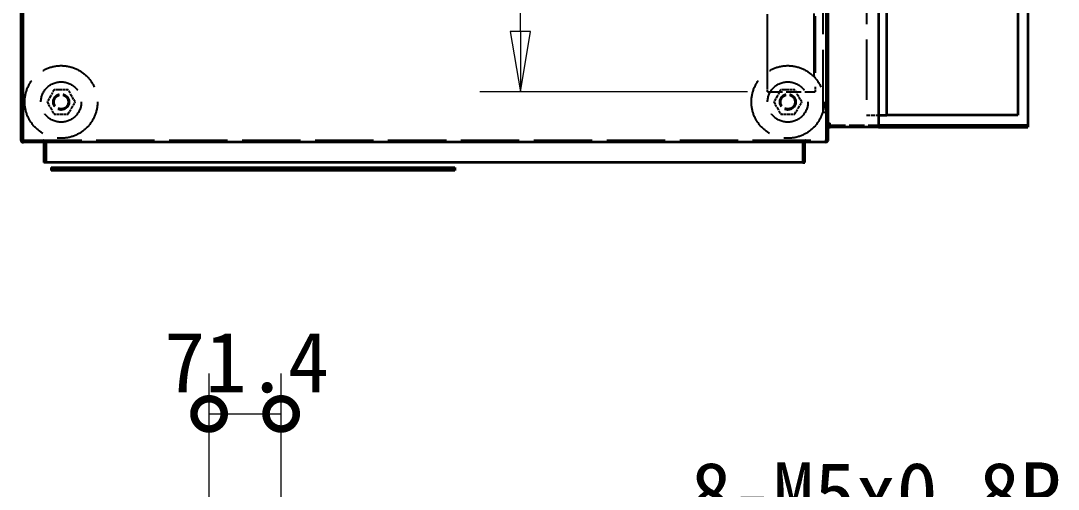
# Model space of a CAD drawing. Header units: millimetres. Extents: x 200 to 5740, y 200 to 4000.
# Drawn here: x 1156 to 2184, y 2730 to 3194 of the extents above; entities that cross this region are included whole.
import ezdxf

# ---------------------------------------------------------------- set-up
doc = ezdxf.new("R2010")
doc.units = ezdxf.units.MM
doc.header["$LTSCALE"] = 20
doc.linetypes.add('DASHED', pattern=[0.2067, 0.1654, -0.0413])
for name, color, linetype, lineweight in [('可見 (ISO)', 7, 'Continuous', 35), ('標註 (ISO)', 7, 'Continuous', 18), ('符號 (ISO)', 7, 'Continuous', 25), ('隱藏 (ISO)', 7, 'DASHED', 25)]:
    doc.layers.add(name, color=color, linetype=linetype, lineweight=lineweight)
doc.styles.add('註記文字 (JIS)', font='kaiu.ttf')
doc.dimstyles.new('預設 (JIS)', dxfattribs={"dimscale": 20, "dimtxt": 3, "dimasz": 3, "dimexe": 2, "dimexo": 1, "dimgap": 0.8, "dimtad": 1, "dimrnd": 1e-08, "dimdsep": 46, "dimtxsty": '註記文字 (JIS)', "dimblk": 'Filled-1', "dimcen": 0.09, "dimdle": 10, "dimclrd": 256, "dimclre": 256, "dimclrt": 256, "dimadec": 0, "dimazin": 2, "dimtfac": 0.833333, "dimtmove": 0, "dimatfit": 3, "dimfxl": 0, "dimtolj": 1, "dimtzin": 0, "dimlwd": -1, "dimlwe": -1, "dimarcsym": 0})

# ---------------------------------------------------------------- blocks, each defined once
blk = doc.blocks.new('_DotSmall')
at = {"color": 0, "linetype": 'ByBlock', "const_width": 0.5}
blk.add_lwpolyline([(-0.0625, 0, 1), (0.0625, 0, 1)], format="xyb", close=True, dxfattribs=at)
blk = doc.blocks.new('*D18')
at = {"layer": 'Defpoints', "color": 0}
for p in [(1414.4, 2804.3), (1343, 2407), (1414.4, 2407)]:
    blk.add_point(p, dxfattribs=at)
at = {"layer": '標註 (ISO)'}
for p, q in [((1343, 2427), (1343, 2844.3)), ((1414.4, 2427), (1414.4, 2844.3)), ((1343, 2804.3), (1414.4, 2804.3))]:
    blk.add_line(p, q, dxfattribs=at)
at = {"layer": '標註 (ISO)', "xscale": 60, "yscale": 60, "zscale": 60, "rotation": 180}
blk.add_blockref('_DotSmall', (1343, 2804.3), dxfattribs=at)
at = {"layer": '標註 (ISO)', "xscale": 60, "yscale": 60, "zscale": 60}
blk.add_blockref('_DotSmall', (1414.4, 2804.3), dxfattribs=at)
at = {"layer": '標註 (ISO)', "insert": (1298.5, 2885.7), "char_height": 60, "attachment_point": 1, "style": '註記文字 (JIS)'}
blk.add_mtext('\\A1;71.4', dxfattribs=at)
blk = doc.blocks.new('Filled-1')
at = {"color": 0}
for p, q in [((0, 0), (-1, 0.167)), ((-1, 0.167), (-1, -0.167)), ((-1, 0), (0, 0)), ((-1, -0.167), (0, 0))]:
    blk.add_line(p, q, dxfattribs=at)
at = {"color": 0, "flags": 128}
blk.add_lwpolyline([(-1, -0.167), (0, 0)], dxfattribs=at)
at = {"color": 0}
blk.add_solid([(-1, -0.167), (0, 0), (-1, 0.167), (-1, -0.167)], dxfattribs=at)
blk = doc.blocks.new('*D25')
at = {"layer": 'Defpoints', "color": 0}
for p in [(1651.4, 3623.5), (1896.4, 3623.5), (1896.4, 3123.5)]:
    blk.add_point(p, dxfattribs=at)
at = {"layer": '標註 (ISO)'}
for p, q in [((1876.4, 3623.5), (1611.4, 3623.5)), ((1651.4, 3183.5), (1651.4, 3563.5)), ((1876.4, 3123.5), (1611.4, 3123.5))]:
    blk.add_line(p, q, dxfattribs=at)
at = {"layer": '標註 (ISO)', "xscale": 60, "yscale": 60, "zscale": 60}
for p, rotation in [((1651.4, 3623.5), 90), ((1651.4, 3123.5), 270)]:
    blk.add_blockref('Filled-1', p, dxfattribs=dict(at, rotation=rotation))
at = {"layer": '標註 (ISO)', "insert": (1568.1, 3275.7), "char_height": 60, "attachment_point": 1, "rotation": 90, "style": '註記文字 (JIS)'}
blk.add_mtext('\\A1;\\f標楷體|b0|i0;\\H59.9909;※500', dxfattribs=at)

msp = doc.modelspace()

# ---------------------------------------------------------------- linework, layer by layer
at = {"layer": '可見 (ISO)'}
for p, q in [((1156.388, 3671.002), (1156.388, 3076.002)), ((1158.388, 3671.002), (1158.388, 3076.002)), ((1158.459, 3076.002), (1158.459, 3671.002)), ((1954.317, 3671.002), (1954.317, 3076.002)), ((1954.388, 3671.002), (1954.388, 3076.002)), ((1956.388, 3076.002), (1956.388, 3671.002)), ((2006.388, 3658.502), (2006.388, 3088.502)), ((2154.388, 3654.502), (2154.388, 3092.502)), ((2014.388, 3100.502), (2014.388, 3550.502)), ((2144.388, 3550.502), (2144.388, 3100.502)), ((2006.388, 3100.502), (2014.388, 3100.502)), ((2144.388, 3100.502), (2014.388, 3100.502)), ((1956.388, 3088.502), (1958.388, 3088.502)), ((2006.388, 3088.502), (1958.388, 3088.502)), ((2006.388, 3090.502), (2154.388, 3090.502)), ((2006.388, 3088.502), (2154.388, 3088.502)), ((2154.388, 3092.502), (2154.388, 3090.502)), ((2154.388, 3090.502), (2154.388, 3088.502)), ((1158.888, 3073.527), (1158.888, 3073.502)), ((1158.888, 3073.502), (1158.959, 3073.502)), ((1953.817, 3073.502), (1158.959, 3073.502)), ((1179.388, 3073.002), (1179.388, 3053.502)), ((1181.388, 3073.002), (1181.388, 3053.502)), ((1181.459, 3053.502), (1181.459, 3073.002)), ((1931.317, 3073.002), (1931.317, 3053.502)), ((1931.388, 3073.002), (1931.388, 3053.502)), ((1933.388, 3053.502), (1933.388, 3073.002)), ((1953.817, 3073.502), (1953.888, 3073.502)), ((1953.888, 3073.527), (1953.888, 3073.502)), ((1181.388, 3053.502), (1179.388, 3053.502)), ((1931.317, 3053.502), (1181.459, 3053.502)), ((1931.388, 3053.502), (1933.388, 3053.502)), ((1186.388, 3048.502), (1586.388, 3048.502)), ((1186.388, 3048.502), (1186.388, 3045.502)), ((1586.388, 3045.502), (1186.388, 3045.502)), ((1586.388, 3048.502), (1586.388, 3045.502))]:
    msp.add_line(p, q, dxfattribs=at)
for centre, radius, start, end in [((1158.888, 3076.002), 0.5, 180, 211.447341), ((1953.888, 3076.002), 0.5, 328.552659, 0), ((1178.888, 3073.002), 2.5, 0, 2.761365), ((1933.888, 3073.002), 2.5, 177.238635, 180)]:
    msp.add_arc(centre, radius, start, end, dxfattribs=at)
for points, knots in [([(1156.388, 3076.002), (1156.388, 3075.109), (1156.907, 3074.235), (1157.691, 3073.807), (1158.056, 3073.608), (1158.472, 3073.502), (1158.888, 3073.502)], [-3.14159265, -3.14159265, -3.14159265, -3.14159265, -2.07006379, -2.07006379, -2.07006379, -1.57079633, -1.57079633, -1.57079633, -1.57079633]), ([(1158.959, 3073.502), (1158.78, 3073.502), (1158.605, 3074.021), (1158.52, 3074.805), (1158.48, 3075.171), (1158.459, 3075.586), (1158.459, 3076.002)], [1.57079633, 1.57079633, 1.57079633, 1.57079633, 2.6423252, 2.6423252, 2.6423252, 3.14159265, 3.14159265, 3.14159265, 3.14159265]), ([(1954.317, 3076.002), (1954.317, 3075.109), (1954.214, 3074.235), (1954.057, 3073.807), (1953.984, 3073.608), (1953.901, 3073.502), (1953.817, 3073.502)], [-3.14159265, -3.14159265, -3.14159265, -3.14159265, -2.07006379, -2.07006379, -2.07006379, -1.57079633, -1.57079633, -1.57079633, -1.57079633]), ([(1953.888, 3073.502), (1954.781, 3073.502), (1955.655, 3074.021), (1956.083, 3074.805), (1956.282, 3075.171), (1956.388, 3075.586), (1956.388, 3076.002)], [1.57079633, 1.57079633, 1.57079633, 1.57079633, 2.6423252, 2.6423252, 2.6423252, 3.14159265, 3.14159265, 3.14159265, 3.14159265]), ([(1178.888, 3073.502), (1179.081, 3073.502), (1179.269, 3073.379), (1179.347, 3073.202), (1179.374, 3073.139), (1179.388, 3073.071), (1179.388, 3073.002)], [1.57079633, 1.57079633, 1.57079633, 1.57079633, 2.73098782, 2.73098782, 2.73098782, 3.14159265, 3.14159265, 3.14159265, 3.14159265]), ([(1181.459, 3073.002), (1181.459, 3073.196), (1180.843, 3073.384), (1179.957, 3073.461), (1179.643, 3073.488), (1179.301, 3073.502), (1178.959, 3073.502)], [-3.14159265, -3.14159265, -3.14159265, -3.14159265, -1.98140116, -1.98140116, -1.98140116, -1.57079633, -1.57079633, -1.57079633, -1.57079633]), ([(1933.817, 3073.502), (1932.851, 3073.502), (1931.911, 3073.379), (1931.525, 3073.202), (1931.389, 3073.139), (1931.317, 3073.071), (1931.317, 3073.002)], [1.57079633, 1.57079633, 1.57079633, 1.57079633, 2.73098782, 2.73098782, 2.73098782, 3.14159265, 3.14159265, 3.14159265, 3.14159265]), ([(1933.388, 3073.002), (1933.388, 3073.196), (1933.511, 3073.384), (1933.688, 3073.461), (1933.751, 3073.488), (1933.82, 3073.502), (1933.888, 3073.502)], [-3.14159265, -3.14159265, -3.14159265, -3.14159265, -1.98140116, -1.98140116, -1.98140116, -1.57079633, -1.57079633, -1.57079633, -1.57079633])]:
    msp.add_open_spline(points, degree=3, knots=knots, dxfattribs=at)
at = {"layer": '隱藏 (ISO)', "ltscale": 18.660585}
msp.add_line((1951.388, 3103.502), (1951.388, 3643.502), dxfattribs=at)
at = {"layer": '隱藏 (ISO)', "ltscale": 16.932753}
msp.add_line((1943.388, 3618.502), (1943.388, 3128.502), dxfattribs=at)
at = {"layer": '隱藏 (ISO)', "ltscale": 18.948557}
msp.add_line((1942.388, 3138.502), (1942.388, 3608.502), dxfattribs=at)
at = {"layer": '隱藏 (ISO)', "ltscale": 18.142235}
msp.add_line((1994.388, 3550.502), (1994.388, 3100.502), dxfattribs=at)
at = {"layer": '隱藏 (ISO)', "ltscale": 21.770681}
msp.add_line((1896.388, 3128.502), (1896.388, 3308.502), dxfattribs=at)
at = {"layer": '隱藏 (ISO)', "ltscale": 0.19037}
for p, q in [((1956.388, 3184.502), (1954.388, 3184.502)), ((1156.388, 3154.502), (1158.388, 3154.502)), ((1158.388, 3150.752), (1156.388, 3150.752)), ((1158.388, 3147.252), (1156.388, 3147.252)), ((1956.388, 3154.502), (1954.388, 3154.502)), ((1954.388, 3150.752), (1956.388, 3150.752)), ((1954.388, 3147.252), (1956.388, 3147.252)), ((1956.388, 3123.502), (1954.388, 3123.502)), ((1954.388, 3092.502), (1956.388, 3092.502)), ((1956.388, 3086.502), (1954.388, 3086.502)), ((1958.388, 3090.502), (1958.388, 3088.502)), ((1158.959, 3075.502), (1158.959, 3073.502)), ((1178.888, 3073.502), (1178.888, 3075.502)), ((1178.959, 3075.502), (1178.959, 3073.502)), ((1933.817, 3073.502), (1933.817, 3075.502)), ((1933.888, 3075.502), (1933.888, 3073.502)), ((1953.817, 3075.502), (1953.817, 3073.502))]:
    msp.add_line(p, q, dxfattribs=at)
at = {"layer": '隱藏 (ISO)', "ltscale": 0.095135}
msp.add_line((1943.388, 3138.502), (1942.388, 3138.502), dxfattribs=at)
at = {"layer": '隱藏 (ISO)', "ltscale": 0.721853}
for p, q in [((1189.46, 3125.502), (1186.045, 3119.588)), ((1196.289, 3125.502), (1189.46, 3125.502)), ((1203.316, 3125.502), (1196.487, 3125.502)), ((1206.731, 3119.588), (1203.316, 3125.502)), ((1909.46, 3125.502), (1906.045, 3119.588)), ((1916.289, 3125.502), (1909.46, 3125.502)), ((1923.316, 3125.502), (1916.487, 3125.502)), ((1926.731, 3119.588), (1923.316, 3125.502)), ((1185.946, 3119.417), (1182.532, 3113.502)), ((1210.244, 3113.502), (1206.83, 3119.417)), ((1905.946, 3119.417), (1902.532, 3113.502)), ((1930.244, 3113.502), (1926.83, 3119.417)), ((1203.316, 3101.502), (1206.731, 3107.417)), ((1206.83, 3107.588), (1210.244, 3113.502)), ((1923.316, 3101.502), (1926.731, 3107.417)), ((1926.83, 3107.588), (1930.244, 3113.502)), ((1189.46, 3101.502), (1196.289, 3101.502)), ((1196.487, 3101.502), (1203.316, 3101.502)), ((1909.46, 3101.502), (1916.289, 3101.502)), ((1916.487, 3101.502), (1923.316, 3101.502))]:
    msp.add_line(p, q, dxfattribs=at)
at = {"layer": '隱藏 (ISO)', "ltscale": 0.018712}
for p, q in [((1196.487, 3125.502), (1196.289, 3125.502)), ((1916.487, 3125.502), (1916.289, 3125.502)), ((1186.045, 3119.588), (1185.946, 3119.417)), ((1206.83, 3119.417), (1206.731, 3119.588)), ((1906.045, 3119.588), (1905.946, 3119.417)), ((1926.83, 3119.417), (1926.731, 3119.588)), ((1185.946, 3107.588), (1186.045, 3107.417)), ((1206.731, 3107.417), (1206.83, 3107.588)), ((1905.946, 3107.588), (1906.045, 3107.417)), ((1926.731, 3107.417), (1926.83, 3107.588)), ((1196.289, 3101.502), (1196.487, 3101.502)), ((1916.289, 3101.502), (1916.487, 3101.502))]:
    msp.add_line(p, q, dxfattribs=at)
at = {"layer": '隱藏 (ISO)', "ltscale": 0.747873}
for p, q in [((1896.388, 3123.502), (1896.388, 3128.502)), ((1943.388, 3128.502), (1943.388, 3123.502))]:
    msp.add_line(p, q, dxfattribs=at)
at = {"layer": '隱藏 (ISO)', "ltscale": 4.475937}
msp.add_line((1896.388, 3123.502), (1943.388, 3123.502), dxfattribs=at)
at = {"layer": '隱藏 (ISO)', "ltscale": 0.721885}
for p, q in [((1182.532, 3113.502), (1185.946, 3107.588)), ((1186.045, 3107.417), (1189.46, 3101.502)), ((1902.532, 3113.502), (1905.946, 3107.588)), ((1906.045, 3107.417), (1909.46, 3101.502))]:
    msp.add_line(p, q, dxfattribs=at)
at = {"layer": '隱藏 (ISO)', "ltscale": 0.285604}
msp.add_line((1951.388, 3103.502), (1954.388, 3103.502), dxfattribs=at)
at = {"layer": '隱藏 (ISO)', "ltscale": 1.142718}
msp.add_line((1994.388, 3100.502), (2006.388, 3100.502), dxfattribs=at)
at = {"layer": '隱藏 (ISO)', "ltscale": 0.398819}
msp.add_line((1954.388, 3088.502), (1956.388, 3088.502), dxfattribs=at)
at = {"layer": '隱藏 (ISO)', "ltscale": 0.299089}
for p in [(1956.388, 3092.502), (1958.388, 3090.502)]:
    msp.add_line(p, (1958.388, 3092.502), dxfattribs=at)
at = {"layer": '隱藏 (ISO)', "ltscale": 4.571172}
msp.add_line((1958.388, 3090.502), (2006.388, 3090.502), dxfattribs=at)
at = {"layer": '隱藏 (ISO)', "ltscale": 0.009423}
for p, q in [((1158.888, 3075.502), (1158.959, 3075.502)), ((1953.888, 3075.502), (1953.817, 3075.502))]:
    msp.add_line(p, q, dxfattribs=at)
at = {"layer": '隱藏 (ISO)', "ltscale": 0.187977}
for p, q in [((1158.888, 3075.502), (1158.888, 3073.527)), ((1953.888, 3075.502), (1953.888, 3073.527))]:
    msp.add_line(p, q, dxfattribs=at)
at = {"layer": '隱藏 (ISO)', "ltscale": 17.479408}
msp.add_line((1158.959, 3075.502), (1953.817, 3075.502), dxfattribs=at)
at = {"layer": '隱藏 (ISO)', "ltscale": 18.238564}
for centre in [(1196.388, 3113.502), (1916.388, 3113.502)]:
    msp.add_circle(centre, 36, dxfattribs=at)
at = {"layer": '隱藏 (ISO)', "ltscale": 15.198803}
for centre in [(1196.388, 3113.502), (1916.388, 3113.502)]:
    msp.add_circle(centre, 20, dxfattribs=at)
at = {"layer": '隱藏 (ISO)', "ltscale": 4.786925}
for centre in [(1196.388, 3113.502), (1916.388, 3113.502)]:
    msp.add_circle(centre, 8, dxfattribs=at)
at = {"layer": '隱藏 (ISO)', "ltscale": 4.188547}
for centre in [(1196.388, 3113.502), (1916.388, 3113.502)]:
    msp.add_circle(centre, 7, dxfattribs=at)
at = {"layer": '隱藏 (ISO)', "ltscale": 4.13918}
for centre in [(1196.388, 3113.502), (1916.388, 3113.502)]:
    msp.add_circle(centre, 6.918, dxfattribs=at)
at = {"layer": '隱藏 (ISO)', "ltscale": 0.090854}
for centre, start, end in [((1158.959, 3076.002), 180, 270), ((1953.817, 3076.002), 270, 0)]:
    msp.add_arc(centre, 0.5, start, end, dxfattribs=at)
at = {"layer": '隱藏 (ISO)', "ltscale": 0.06353}
for centre, start, end in [((1158.888, 3076.002), 211.447341, 270), ((1953.888, 3076.002), 270, 328.552659)]:
    msp.add_arc(centre, 0.5, start, end, dxfattribs=at)
at = {"layer": '隱藏 (ISO)', "ltscale": 0.443191}
for centre, start, end in [((1178.888, 3073.002), 2.761365, 90), ((1933.888, 3073.002), 90, 177.238635)]:
    msp.add_arc(centre, 2.5, start, end, dxfattribs=at)
at = {"layer": '隱藏 (ISO)', "ltscale": 0.45467}
for centre, start, end in [((1178.959, 3073.002), 0, 90), ((1933.817, 3073.002), 90, 180)]:
    msp.add_arc(centre, 2.5, start, end, dxfattribs=at)

# ---------------------------------------------------------------- texts
at = {"layer": '符號 (ISO)', "insert": (1820.017, 2756.336), "char_height": 59.9909, "width": 369.31552, "attachment_point": 1, "line_spacing_factor": 0.524921, "style": '註記文字 (JIS)'}
msp.add_mtext('8-M5x0.8P', dxfattribs=at)

# ---------------------------------------------------------------- dimensions: what is measured, and where the dimension line sits
at = {"layer": '標註 (ISO)'}
dim = msp.add_linear_dim(base=(1651.42, 3623.502), p1=(1896.388, 3123.502), p2=(1896.388, 3623.502), angle=270, text='\\f標楷體|b0|i0;\\H59.9909;※<>', dimstyle='預設 (JIS)', override={"dimgap": 0.8, "dimdec": 2, "dimtol": 0, "dimlim": 0, "dimtp": 0, "dimtm": 0, "dimtdec": 2, "dimtofl": 0, "dimatfit": 1}, dxfattribs=at)
dim.commit()
dim.dimension.update_dxf_attribs({"geometry": '*D25', "text_midpoint": (1651.42, 3373.502), "dimtype": 160})
dim = msp.add_linear_dim(base=(1414.388, 2804.343), p1=(1342.988, 2407.029), p2=(1414.388, 2407.029), angle=180, dimstyle='預設 (JIS)', override={"dimgap": 0.8, "dimdec": 2, "dimblk1": 'DotSmall', "dimblk2": 'DotSmall', "dimsah": 1, "dimdle": 0, "dimtol": 0, "dimlim": 0, "dimtp": 0, "dimtm": 0, "dimtdec": 2, "dimtofl": 1, "dimatfit": 1}, dxfattribs=at)
dim.commit()
dim.dimension.update_dxf_attribs({"geometry": '*D18', "text_midpoint": (1378.688, 2804.343), "dimtype": 160})

doc.saveas('drawing.dxf')
